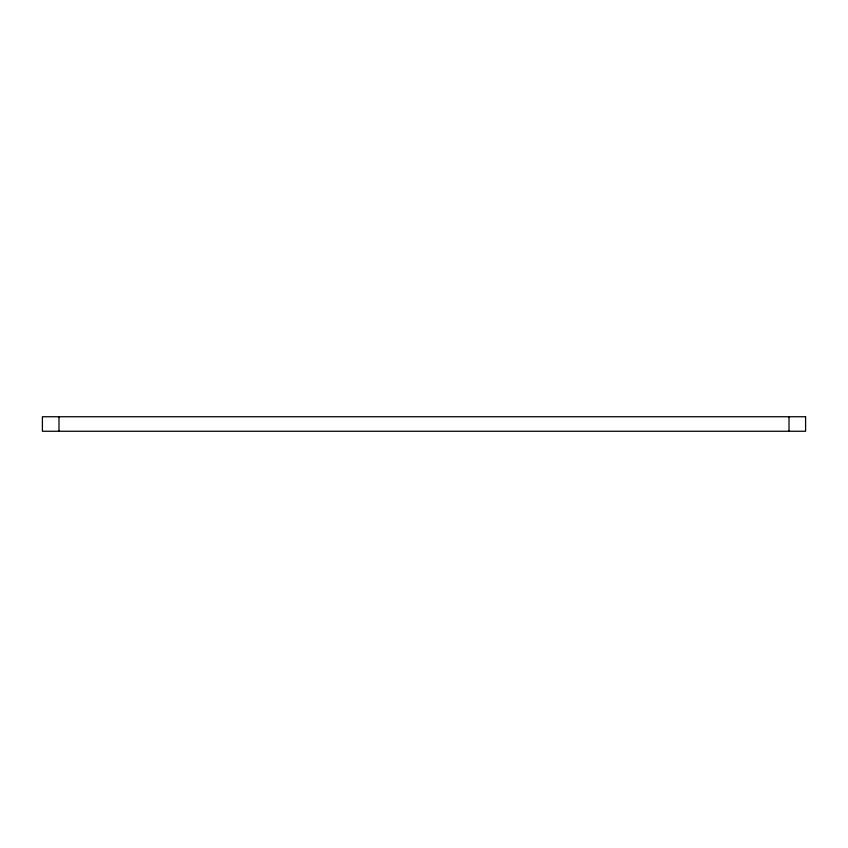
<?xml version="1.0" encoding="UTF-8"?>
<svg xmlns="http://www.w3.org/2000/svg" width="848" height="848" viewBox="0 0 848 848"><rect width="100%" height="100%" fill="white"/><g stroke="black" fill="none" stroke-linecap="round" stroke-linejoin="round"><path stroke-width="1.27" d="M789.011 416.739L789.011 431.261M58.989 416.739L58.989 431.261M805.6 416.739L42.4 416.739L42.4 431.261L805.6 431.261L805.6 416.739"/></g></svg>
